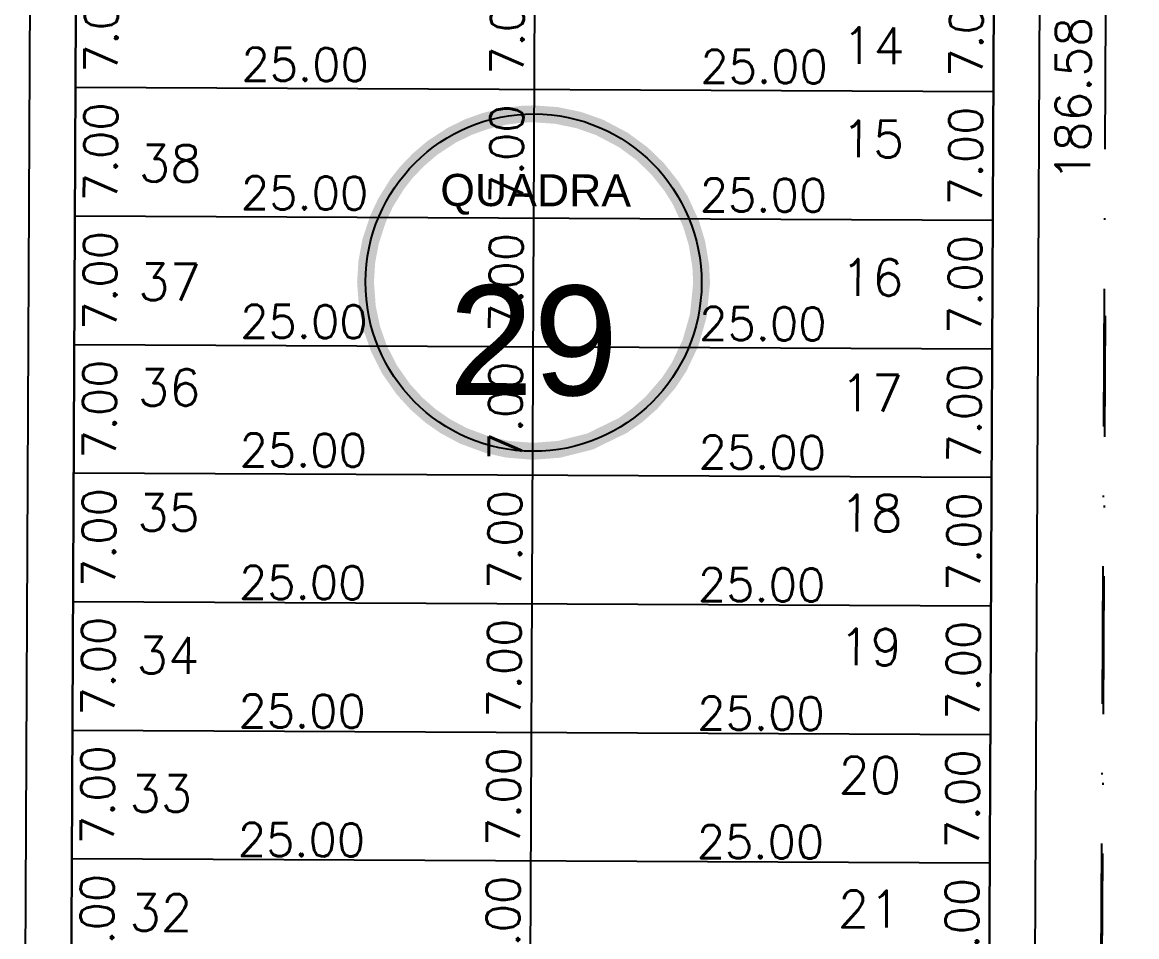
# Model space of a CAD drawing. Header units: millimetres. Extents: x -4430026 to 4783824, y 584 to 9593110.
# Drawn here: x 2862.7 to 2923.4, y 1558.1 to 1607.9 of the extents above; entities that cross this region are included whole.
import ezdxf
from ezdxf.enums import TextEntityAlignment as Align

# ---------------------------------------------------------------- set-up
doc = ezdxf.new("R2010")
doc.units = ezdxf.units.MM
doc.linetypes.add('DASHDOT', pattern=[1, 0.5, -0.25, 0, -0.25])
doc.linetypes.add('HIDDEN2', pattern=[0.1875, 0.125, -0.0625])
for name, color, linetype in [('boundary filipe', 6, 'Continuous'), ('Calçada', 1, 'Continuous'), ('Cota', 8, 'Continuous'), ('COTAS', 8, 'Continuous'), ('Lotes', 2, 'Continuous'), ('Numero de lotes', 5, 'Continuous'), ('númeraçãoquadras', 4, 'Continuous'), ('Projeção', 8, 'HIDDEN2'), ('QUADRA', 4, 'Continuous')]:
    doc.layers.add(name, color=color, linetype=linetype)
doc.styles.add('arcad1', font='romans.shx')
doc.styles.add('ROMANS', font='romans.shx')
doc.styles.add('STYLE1', font='sanss___.ttf')
doc.dimstyles.new('BOLA100', dxfattribs={"dimscale": 0, "dimtxt": 1.9, "dimasz": 0.18, "dimexe": 0.18, "dimexo": 0.063, "dimgap": 0, "dimtad": 1, "dimzin": 4, "dimdsep": 46, "dimtxsty": 'ROMANS', "dimcen": 0.09, "dimse1": 1, "dimse2": 1, "dimsd1": 1, "dimsd2": 1, "dimclrt": 256, "dimaunit": 1, "dimadec": 4, "dimazin": 0, "dimtfac": 1.2, "dimtix": 1, "dimtmove": 2, "dimatfit": 3, "dimfxl": 1, "dimtvp": 2, "dimtolj": 1, "dimtzin": 4, "dimarcsym": 0})
doc.dimstyles.get("Standard").update_dxf_attribs({"dimtxt": 0.18, "dimasz": 0.18, "dimexe": 0.18, "dimexo": 0.0625, "dimgap": 0.09, "dimtad": 0, "dimtih": 1, "dimtoh": 1, "dimdec": 4, "dimzin": 0, "dimdsep": 46, "dimtxsty": 'Standard', "dimcen": 0.09, "dimadec": 0, "dimazin": 0, "dimtfac": 1, "dimtdec": 4, "dimtofl": 0, "dimtmove": 0, "dimatfit": 3, "dimfxl": 1, "dimtolj": 1, "dimtzin": 0, "dimarcsym": 0})

# ---------------------------------------------------------------- blocks, each defined once
blk = doc.blocks.new('NUM_quadra')
at = {"color": 6, "const_width": 0.02}
blk.add_lwpolyline([(-0.0134, 0.1996), (-0.034, 0.1971), (-0.0579, 0.1914), (-0.0779, 0.1842), (-0.0981, 0.1743), (-0.1208, 0.1594), (-0.1377, 0.145), (-0.1521, 0.1299), (-0.1625, 0.1166), (-0.1764, 0.0942), (-0.1852, 0.0754), (-0.1941, 0.0483), (-0.1985, 0.0243), (-0.2, 0), (-0.1977, -0.0299), (-0.1921, -0.0556), (-0.1839, -0.0786), (-0.1713, -0.1033), (-0.1546, -0.1269), (-0.1389, -0.1439), (-0.1219, -0.1586), (-0.1046, -0.1705), (-0.0831, -0.1819), (-0.0531, -0.1928), (-0.0302, -0.1977), (0, -0.2), (0.0309, -0.1976), (0.0677, -0.1882), (0.1069, -0.169), (0.124, -0.1569), (0.1407, -0.1421), (0.1614, -0.1181), (0.1737, -0.0992), (0.187, -0.071), (0.1962, -0.0386), (0.2, 0), (0.1989, 0.0205), (0.1943, 0.0473), (0.1871, 0.0707), (0.1741, 0.0984), (0.1635, 0.1151), (0.1472, 0.1354), (0.1285, 0.1533), (0.1063, 0.1694), (0.0782, 0.1841), (0.0533, 0.1928), (0.0267, 0.1982), (0, 0.2)], close=True, dxfattribs=at)
blk.add_circle((0, 0), 0.2)
at = {"color": 3, "insert": (-0.1114, 0.1285), "char_height": 0.038, "width": 0.2663, "attachment_point": 1, "style": 'STYLE1'}
blk.add_mtext('\\fArial|b0|i0|c0|p34;QUADRA', dxfattribs=at)
at = {"color": 3, "style": 'STYLE1'}
blk.add_attdef('00', text='', height=0.13, dxfattribs=at).set_placement((0, -0.1335), align=Align.CENTER)
blk = doc.blocks.new('*D13704')
at = {"layer": 'DEFPOINTS', "color": 0, "linetype": 'ByBlock'}
for p in [(2922.145, 1696.947), (2921.261, 1510.365), (2921.261, 1510.365)]:
    blk.add_point(p, dxfattribs=at)
at = {"layer": 'COTAS', "linetype": 'ByBlock', "insert": (2919.945, 1603.692), "char_height": 1.9, "attachment_point": 5, "rotation": 89.72858, "style": 'ROMANS'}
blk.add_mtext('\\A1;186.58', dxfattribs=at)
blk = doc.blocks.new('*D9408')
at = {"layer": 'DEFPOINTS', "color": 0}
for p in [(2865.639, 1611.32), (2865.606, 1604.32), (2870.591, 1604.297)]:
    blk.add_point(p, dxfattribs=at)
at = {"layer": 'COTAS', "color": 41, "insert": (2867.007, 1607.814), "char_height": 1.8, "attachment_point": 5, "rotation": 89.72858, "style": 'ROMANS'}
blk.add_mtext('\\A1;7.00', dxfattribs=at)
blk = doc.blocks.new('*D9409')
at = {"layer": 'DEFPOINTS', "color": 0}
for p in [(2865.606, 1604.32), (2865.572, 1597.32), (2870.557, 1597.297)]:
    blk.add_point(p, dxfattribs=at)
at = {"layer": 'COTAS', "color": 41, "insert": (2866.974, 1600.814), "char_height": 1.8, "attachment_point": 5, "rotation": 89.72858, "style": 'ROMANS'}
blk.add_mtext('\\A1;7.00', dxfattribs=at)
blk = doc.blocks.new('*D9410')
at = {"layer": 'DEFPOINTS', "color": 0}
for p in [(2865.572, 1597.32), (2865.539, 1590.32), (2870.524, 1590.297)]:
    blk.add_point(p, dxfattribs=at)
at = {"layer": 'COTAS', "color": 41, "insert": (2866.941, 1593.814), "char_height": 1.8, "attachment_point": 5, "rotation": 89.72858, "style": 'ROMANS'}
blk.add_mtext('\\A1;7.00', dxfattribs=at)
blk = doc.blocks.new('*D9411')
at = {"layer": 'DEFPOINTS', "color": 0}
for p in [(2865.539, 1590.32), (2865.506, 1583.321), (2870.491, 1583.297)]:
    blk.add_point(p, dxfattribs=at)
at = {"layer": 'COTAS', "color": 41, "insert": (2866.908, 1586.814), "char_height": 1.8, "attachment_point": 5, "rotation": 89.72858, "style": 'ROMANS'}
blk.add_mtext('\\A1;7.00', dxfattribs=at)
blk = doc.blocks.new('*D9412')
at = {"layer": 'DEFPOINTS', "color": 0}
for p in [(2865.506, 1583.321), (2865.473, 1576.321), (2870.458, 1576.297)]:
    blk.add_point(p, dxfattribs=at)
at = {"layer": 'COTAS', "color": 41, "insert": (2866.875, 1579.814), "char_height": 1.8, "attachment_point": 5, "rotation": 89.72858, "style": 'ROMANS'}
blk.add_mtext('\\A1;7.00', dxfattribs=at)
blk = doc.blocks.new('*D9413')
at = {"layer": 'DEFPOINTS', "color": 0}
for p in [(2865.473, 1576.321), (2865.44, 1569.321), (2870.425, 1569.297)]:
    blk.add_point(p, dxfattribs=at)
at = {"layer": 'COTAS', "color": 41, "insert": (2866.841, 1572.814), "char_height": 1.8, "attachment_point": 5, "rotation": 89.72858, "style": 'ROMANS'}
blk.add_mtext('\\A1;7.00', dxfattribs=at)
blk = doc.blocks.new('*D9414')
at = {"layer": 'DEFPOINTS', "color": 0}
for p in [(2865.44, 1569.321), (2865.407, 1562.321), (2870.392, 1562.297)]:
    blk.add_point(p, dxfattribs=at)
at = {"layer": 'COTAS', "color": 41, "insert": (2866.808, 1565.814), "char_height": 1.8, "attachment_point": 5, "rotation": 89.72858, "style": 'ROMANS'}
blk.add_mtext('\\A1;7.00', dxfattribs=at)
blk = doc.blocks.new('*D9415')
at = {"layer": 'DEFPOINTS', "color": 0}
for p in [(2865.407, 1562.321), (2865.374, 1555.321), (2870.358, 1555.297)]:
    blk.add_point(p, dxfattribs=at)
at = {"layer": 'COTAS', "color": 41, "insert": (2866.775, 1558.814), "char_height": 1.8, "attachment_point": 5, "rotation": 89.72858, "style": 'ROMANS'}
blk.add_mtext('\\A1;7.00', dxfattribs=at)
blk = doc.blocks.new('*D9427')
at = {"layer": 'DEFPOINTS', "color": 0}
for p in [(2890.639, 1611.202), (2890.605, 1604.202), (2892.705, 1604.192)]:
    blk.add_point(p, dxfattribs=at)
at = {"layer": 'COTAS', "color": 41, "insert": (2889.122, 1607.709), "char_height": 1.8, "attachment_point": 5, "rotation": 89.72858, "style": 'ROMANS'}
blk.add_mtext('\\A1;7.00', dxfattribs=at)
blk = doc.blocks.new('*D9428')
at = {"layer": 'DEFPOINTS', "color": 0}
for p in [(2890.605, 1604.202), (2890.572, 1597.202), (2892.672, 1597.192)]:
    blk.add_point(p, dxfattribs=at)
at = {"layer": 'COTAS', "color": 41, "insert": (2889.089, 1600.709), "char_height": 1.8, "attachment_point": 5, "rotation": 89.72858, "style": 'ROMANS'}
blk.add_mtext('\\A1;7.00', dxfattribs=at)
blk = doc.blocks.new('*D9429')
at = {"layer": 'DEFPOINTS', "color": 0}
for p in [(2890.572, 1597.202), (2890.539, 1590.202), (2892.639, 1590.192)]:
    blk.add_point(p, dxfattribs=at)
at = {"layer": 'COTAS', "color": 41, "insert": (2889.055, 1593.709), "char_height": 1.8, "attachment_point": 5, "rotation": 89.72858, "style": 'ROMANS'}
blk.add_mtext('\\A1;7.00', dxfattribs=at)
blk = doc.blocks.new('*D9430')
at = {"layer": 'DEFPOINTS', "color": 0}
for p in [(2890.539, 1590.202), (2890.506, 1583.202), (2892.606, 1583.192)]:
    blk.add_point(p, dxfattribs=at)
at = {"layer": 'COTAS', "color": 41, "insert": (2889.022, 1586.709), "char_height": 1.8, "attachment_point": 5, "rotation": 89.72858, "style": 'ROMANS'}
blk.add_mtext('\\A1;7.00', dxfattribs=at)
blk = doc.blocks.new('*D9431')
at = {"layer": 'DEFPOINTS', "color": 0}
for p in [(2890.506, 1583.202), (2890.473, 1576.202), (2892.572, 1576.192)]:
    blk.add_point(p, dxfattribs=at)
at = {"layer": 'COTAS', "color": 41, "insert": (2888.989, 1579.709), "char_height": 1.8, "attachment_point": 5, "rotation": 89.72858, "style": 'ROMANS'}
blk.add_mtext('\\A1;7.00', dxfattribs=at)
blk = doc.blocks.new('*D9432')
at = {"layer": 'DEFPOINTS', "color": 0}
for p in [(2890.473, 1576.202), (2890.44, 1569.202), (2892.539, 1569.192)]:
    blk.add_point(p, dxfattribs=at)
at = {"layer": 'COTAS', "color": 41, "insert": (2888.956, 1572.709), "char_height": 1.8, "attachment_point": 5, "rotation": 89.72858, "style": 'ROMANS'}
blk.add_mtext('\\A1;7.00', dxfattribs=at)
blk = doc.blocks.new('*D9433')
at = {"layer": 'DEFPOINTS', "color": 0}
for p in [(2890.44, 1569.202), (2890.406, 1562.202), (2892.506, 1562.192)]:
    blk.add_point(p, dxfattribs=at)
at = {"layer": 'COTAS', "color": 41, "insert": (2888.923, 1565.709), "char_height": 1.8, "attachment_point": 5, "rotation": 89.72858, "style": 'ROMANS'}
blk.add_mtext('\\A1;7.00', dxfattribs=at)
blk = doc.blocks.new('*D9434')
at = {"layer": 'DEFPOINTS', "color": 0}
for p in [(2890.406, 1562.202), (2890.373, 1555.202), (2892.473, 1555.193)]:
    blk.add_point(p, dxfattribs=at)
at = {"layer": 'COTAS', "color": 41, "insert": (2888.89, 1558.71), "char_height": 1.8, "attachment_point": 5, "rotation": 89.72858, "style": 'ROMANS'}
blk.add_mtext('\\A1;7.00', dxfattribs=at)
blk = doc.blocks.new('*D9446')
at = {"layer": 'DEFPOINTS', "color": 0}
for p in [(2915.638, 1611.083), (2915.605, 1604.083), (2917.705, 1604.074)]:
    blk.add_point(p, dxfattribs=at)
at = {"layer": 'COTAS', "color": 41, "insert": (2914.121, 1607.591), "char_height": 1.8, "attachment_point": 5, "rotation": 89.72858, "style": 'ROMANS'}
blk.add_mtext('\\A1;7.00', dxfattribs=at)
blk = doc.blocks.new('*D9447')
at = {"layer": 'DEFPOINTS', "color": 0}
for p in [(2915.605, 1604.083), (2915.572, 1597.084), (2917.672, 1597.074)]:
    blk.add_point(p, dxfattribs=at)
at = {"layer": 'COTAS', "color": 41, "insert": (2914.088, 1600.591), "char_height": 1.8, "attachment_point": 5, "rotation": 89.72858, "style": 'ROMANS'}
blk.add_mtext('\\A1;7.00', dxfattribs=at)
blk = doc.blocks.new('*D9448')
at = {"layer": 'DEFPOINTS', "color": 0}
for p in [(2915.572, 1597.084), (2915.539, 1590.084), (2917.639, 1590.074)]:
    blk.add_point(p, dxfattribs=at)
at = {"layer": 'COTAS', "color": 41, "insert": (2914.055, 1593.591), "char_height": 1.8, "attachment_point": 5, "rotation": 89.72858, "style": 'ROMANS'}
blk.add_mtext('\\A1;7.00', dxfattribs=at)
blk = doc.blocks.new('*D9449')
at = {"layer": 'DEFPOINTS', "color": 0}
for p in [(2915.539, 1590.084), (2915.506, 1583.084), (2917.605, 1583.074)]:
    blk.add_point(p, dxfattribs=at)
at = {"layer": 'COTAS', "color": 41, "insert": (2914.022, 1586.591), "char_height": 1.8, "attachment_point": 5, "rotation": 89.72858, "style": 'ROMANS'}
blk.add_mtext('\\A1;7.00', dxfattribs=at)
blk = doc.blocks.new('*D9450')
at = {"layer": 'DEFPOINTS', "color": 0}
for p in [(2915.506, 1583.084), (2915.472, 1576.084), (2917.572, 1576.074)]:
    blk.add_point(p, dxfattribs=at)
at = {"layer": 'COTAS', "color": 41, "insert": (2913.989, 1579.591), "char_height": 1.8, "attachment_point": 5, "rotation": 89.72858, "style": 'ROMANS'}
blk.add_mtext('\\A1;7.00', dxfattribs=at)
blk = doc.blocks.new('*D9451')
at = {"layer": 'DEFPOINTS', "color": 0}
for p in [(2915.472, 1576.084), (2915.439, 1569.084), (2917.539, 1569.074)]:
    blk.add_point(p, dxfattribs=at)
at = {"layer": 'COTAS', "color": 41, "insert": (2913.956, 1572.591), "char_height": 1.8, "attachment_point": 5, "rotation": 89.72858, "style": 'ROMANS'}
blk.add_mtext('\\A1;7.00', dxfattribs=at)
blk = doc.blocks.new('*D9452')
at = {"layer": 'DEFPOINTS', "color": 0}
for p in [(2915.439, 1569.084), (2915.406, 1562.084), (2917.506, 1562.074)]:
    blk.add_point(p, dxfattribs=at)
at = {"layer": 'COTAS', "color": 41, "insert": (2913.923, 1565.591), "char_height": 1.8, "attachment_point": 5, "rotation": 89.72858, "style": 'ROMANS'}
blk.add_mtext('\\A1;7.00', dxfattribs=at)
blk = doc.blocks.new('*D9453')
at = {"layer": 'DEFPOINTS', "color": 0}
for p in [(2915.406, 1562.084), (2915.373, 1555.084), (2917.473, 1555.074)]:
    blk.add_point(p, dxfattribs=at)
at = {"layer": 'COTAS', "color": 41, "insert": (2913.889, 1558.591), "char_height": 1.8, "attachment_point": 5, "rotation": 89.72858, "style": 'ROMANS'}
blk.add_mtext('\\A1;7.00', dxfattribs=at)
blk = doc.blocks.new('*D9505')
at = {"layer": 'DEFPOINTS', "color": 0}
for p in [(2865.602, 1603.515), (2890.602, 1603.397), (2890.595, 1601.921)]:
    blk.add_point(p, dxfattribs=at)
at = {"layer": 'Cota', "color": 41, "insert": (2878.112, 1605.58), "char_height": 1.8, "attachment_point": 5, "rotation": 359.72858, "style": 'ROMANS'}
blk.add_mtext('\\A1;25.00', dxfattribs=at)
blk = doc.blocks.new('*D9506')
at = {"layer": 'DEFPOINTS', "color": 0}
for p in [(2890.602, 1603.397), (2915.601, 1603.278), (2915.594, 1601.803)]:
    blk.add_point(p, dxfattribs=at)
at = {"layer": 'Cota', "color": 41, "insert": (2903.111, 1605.462), "char_height": 1.8, "attachment_point": 5, "rotation": 359.72858, "style": 'ROMANS'}
blk.add_mtext('\\A1;25.00', dxfattribs=at)
blk = doc.blocks.new('*D9507')
at = {"layer": 'DEFPOINTS', "color": 0}
for p in [(2865.402, 1561.302), (2890.402, 1561.184), (2890.395, 1559.708)]:
    blk.add_point(p, dxfattribs=at)
at = {"layer": 'Cota', "color": 41, "insert": (2877.912, 1563.367), "char_height": 1.8, "attachment_point": 5, "rotation": 359.72858, "style": 'ROMANS'}
blk.add_mtext('\\A1;25.00', dxfattribs=at)
blk = doc.blocks.new('*D9508')
at = {"layer": 'DEFPOINTS', "color": 0}
for p in [(2890.402, 1561.184), (2915.401, 1561.065), (2915.394, 1559.59)]:
    blk.add_point(p, dxfattribs=at)
at = {"layer": 'Cota', "color": 41, "insert": (2902.912, 1563.249), "char_height": 1.8, "attachment_point": 5, "rotation": 359.72858, "style": 'ROMANS'}
blk.add_mtext('\\A1;25.00', dxfattribs=at)
blk = doc.blocks.new('*D9509')
at = {"layer": 'DEFPOINTS', "color": 0}
for p in [(2865.435, 1568.302), (2890.435, 1568.184), (2890.428, 1566.708)]:
    blk.add_point(p, dxfattribs=at)
at = {"layer": 'Cota', "color": 41, "insert": (2877.945, 1570.367), "char_height": 1.8, "attachment_point": 5, "rotation": 359.72858, "style": 'ROMANS'}
blk.add_mtext('\\A1;25.00', dxfattribs=at)
blk = doc.blocks.new('*D9510')
at = {"layer": 'DEFPOINTS', "color": 0}
for p in [(2890.435, 1568.184), (2915.434, 1568.065), (2915.427, 1566.589)]:
    blk.add_point(p, dxfattribs=at)
at = {"layer": 'Cota', "color": 41, "insert": (2902.945, 1570.249), "char_height": 1.8, "attachment_point": 5, "rotation": 359.72858, "style": 'ROMANS'}
blk.add_mtext('\\A1;25.00', dxfattribs=at)
blk = doc.blocks.new('*D9511')
at = {"layer": 'DEFPOINTS', "color": 0}
for p in [(2865.468, 1575.302), (2890.468, 1575.184), (2890.461, 1573.708)]:
    blk.add_point(p, dxfattribs=at)
at = {"layer": 'Cota', "color": 41, "insert": (2877.978, 1577.367), "char_height": 1.8, "attachment_point": 5, "rotation": 359.72858, "style": 'ROMANS'}
blk.add_mtext('\\A1;25.00', dxfattribs=at)
blk = doc.blocks.new('*D9512')
at = {"layer": 'DEFPOINTS', "color": 0}
for p in [(2890.468, 1575.184), (2915.468, 1575.065), (2915.461, 1573.589)]:
    blk.add_point(p, dxfattribs=at)
at = {"layer": 'Cota', "color": 41, "insert": (2902.978, 1577.249), "char_height": 1.8, "attachment_point": 5, "rotation": 359.72858, "style": 'ROMANS'}
blk.add_mtext('\\A1;25.00', dxfattribs=at)
blk = doc.blocks.new('*D9513')
at = {"layer": 'DEFPOINTS', "color": 0}
for p in [(2865.502, 1582.515), (2890.502, 1582.397), (2890.495, 1580.921)]:
    blk.add_point(p, dxfattribs=at)
at = {"layer": 'Cota', "color": 41, "insert": (2878.012, 1584.58), "char_height": 1.8, "attachment_point": 5, "rotation": 359.72858, "style": 'ROMANS'}
blk.add_mtext('\\A1;25.00', dxfattribs=at)
blk = doc.blocks.new('*D9514')
at = {"layer": 'DEFPOINTS', "color": 0}
for p in [(2890.502, 1582.397), (2915.502, 1582.279), (2915.495, 1580.803)]:
    blk.add_point(p, dxfattribs=at)
at = {"layer": 'Cota', "color": 41, "insert": (2903.012, 1584.462), "char_height": 1.8, "attachment_point": 5, "rotation": 359.72858, "style": 'ROMANS'}
blk.add_mtext('\\A1;25.00', dxfattribs=at)
blk = doc.blocks.new('*D9515')
at = {"layer": 'DEFPOINTS', "color": 0}
for p in [(2865.536, 1589.515), (2890.535, 1589.397), (2890.528, 1587.921)]:
    blk.add_point(p, dxfattribs=at)
at = {"layer": 'Cota', "color": 41, "insert": (2878.045, 1591.58), "char_height": 1.8, "attachment_point": 5, "rotation": 359.72858, "style": 'ROMANS'}
blk.add_mtext('\\A1;25.00', dxfattribs=at)
blk = doc.blocks.new('*D9516')
at = {"layer": 'DEFPOINTS', "color": 0}
for p in [(2890.535, 1589.397), (2915.535, 1589.279), (2915.528, 1587.803)]:
    blk.add_point(p, dxfattribs=at)
at = {"layer": 'Cota', "color": 41, "insert": (2903.045, 1591.462), "char_height": 1.8, "attachment_point": 5, "rotation": 359.72858, "style": 'ROMANS'}
blk.add_mtext('\\A1;25.00', dxfattribs=at)
blk = doc.blocks.new('*D9517')
at = {"layer": 'DEFPOINTS', "color": 0}
for p in [(2865.569, 1596.515), (2890.568, 1596.397), (2890.561, 1594.921)]:
    blk.add_point(p, dxfattribs=at)
at = {"layer": 'Cota', "color": 41, "insert": (2878.079, 1598.58), "char_height": 1.8, "attachment_point": 5, "rotation": 359.72858, "style": 'ROMANS'}
blk.add_mtext('\\A1;25.00', dxfattribs=at)
blk = doc.blocks.new('*D9518')
at = {"layer": 'DEFPOINTS', "color": 0}
for p in [(2890.568, 1596.397), (2915.568, 1596.278), (2915.561, 1594.803)]:
    blk.add_point(p, dxfattribs=at)
at = {"layer": 'Cota', "color": 41, "insert": (2903.078, 1598.462), "char_height": 1.8, "attachment_point": 5, "rotation": 359.72858, "style": 'ROMANS'}
blk.add_mtext('\\A1;25.00', dxfattribs=at)

msp = doc.modelspace()

# ---------------------------------------------------------------- linework, layer by layer
at = {"layer": 'boundary filipe', "elevation": 2.439}
msp.add_lwpolyline([(2865.99, 1685.5), (2865.187, 1515.933), (2915.19, 1516.408), (2915.995, 1686.418), (2865.99, 1685.5)], dxfattribs=at)
at = {"layer": 'Calçada'}
for p, q in [((2917.706, 1519.847, 2.439), (2918.478, 1682.824, 2.439)), ((2862.704, 1519.495, 2.439), (2863.474, 1682.092, 2.439))]:
    msp.add_line(p, q, dxfattribs=at)
at = {"layer": 'Lotes'}
for p, q in [((2890.188, 1516.171, 2.439), (2890.993, 1685.959, 2.439)), ((2915.605, 1604.083, 2.439), (2865.606, 1604.32, 2.439)), ((2915.572, 1597.084, 2.439), (2865.572, 1597.32, 2.439)), ((2915.539, 1590.084, 2.439), (2865.539, 1590.32, 2.439)), ((2915.506, 1583.084, 2.439), (2865.506, 1583.321, 2.439)), ((2915.472, 1576.084, 2.439), (2865.473, 1576.321, 2.439)), ((2915.439, 1569.084, 2.439), (2865.44, 1569.321, 2.439)), ((2915.406, 1562.084, 2.439), (2865.407, 1562.321, 2.439))]:
    msp.add_line(p, q, dxfattribs=at)
at = {"layer": 'Projeção', "linetype": 'DASHDOT', "ltscale": 15}
for p, q in [((2921.261, 1510.365, 2.439), (2923.411, 1964.189, 2.439)), ((2921.292, 1509.81, 103.708), (2921.714, 1591.889, 103.708))]:
    msp.add_line(p, q, dxfattribs=at)
at = {"layer": 'QUADRA', "elevation": 2.439}
msp.add_lwpolyline([(2865.187, 1515.933), (2865.99, 1685.5), (2915.995, 1686.418), (2915.19, 1516.408), (2865.187, 1515.933)], dxfattribs=at)

# ---------------------------------------------------------------- block references
at = {"layer": 'númeraçãoquadras', "linetype": 'ByBlock', "extrusion": (0.084423, -0.000343131, 0.99643)}
ref = msp.add_blockref('NUM_quadra', (1605.437, -2873.552, 245.913), dxfattribs=dict(at, xscale=45.93175888062505, yscale=45.93175888063583, zscale=45.9317585301846, rotation=270.0385460290153))
ref.add_attrib('00', '29', dxfattribs={"layer": '0', "color": 3, "extrusion": (0.084423, -0.000343131, 0.99643), "height": 5.9711, "rotation": 270.03855, "style": 'STYLE1'}).set_placement((1599.307, -2873.556, 245.913), align=Align.CENTER)

# ---------------------------------------------------------------- texts
at = {"layer": 'Numero de lotes', "style": 'arcad1'}
for s, p in [('14', (2909.063, 1606.604, 2.439)), ('15', (2909.038, 1601.52, 2.439)), ('38', (2870.764, 1600.192, 2.439)), ('16', (2909.003, 1593.976, 2.439)), ('37', (2870.733, 1593.732, 2.439)), ('36', (2870.706, 1587.99, 2.439)), ('17', (2908.973, 1587.689, 2.439)), ('35', (2870.674, 1581.183, 2.439)), ('18', (2908.942, 1581.151, 2.439)), ('19', (2908.907, 1573.859, 2.439)), ('34', (2870.637, 1573.408, 2.439)), ('20', (2908.874, 1566.884, 2.439)), ('33', (2870.251, 1565.882, 2.439)), ('32', (2870.25, 1559.402, 2.439)), ('21', (2908.84, 1559.591, 2.439))]:
    msp.add_text(s, height=2, rotation=359.72858, dxfattribs=at).set_placement(p, align=Align.MIDDLE_CENTER)

# ---------------------------------------------------------------- dimensions: what is measured, and where the dimension line sits
at = {"layer": 'Cota'}
for p1, p2, picture, middle in [((2865.602, 1603.515, 2.439), (2890.602, 1603.397, 2.439), '*D9505', (2878.112, 1605.58, 2.439)), ((2865.569, 1596.515, 2.439), (2890.568, 1596.397, 2.439), '*D9517', (2878.079, 1598.58, 2.439)), ((2865.536, 1589.515, 2.439), (2890.535, 1589.397, 2.439), '*D9515', (2878.045, 1591.58, 2.439)), ((2865.502, 1582.515, 2.439), (2890.502, 1582.397, 2.439), '*D9513', (2878.012, 1584.58, 2.439)), ((2865.468, 1575.302, 2.439), (2890.468, 1575.184, 2.439), '*D9511', (2877.978, 1577.367, 2.439)), ((2865.435, 1568.302, 2.439), (2890.435, 1568.184, 2.439), '*D9509', (2877.945, 1570.367, 2.439)), ((2865.402, 1561.302, 2.439), (2890.402, 1561.184, 2.439), '*D9507', (2877.912, 1563.367, 2.439))]:
    dim = msp.add_aligned_dim(p1=p1, p2=p2, distance=-1.476, dimstyle='Standard', override={"dimtxt": 1.8, "dimexo": 0.063, "dimgap": 0, "dimtih": 0, "dimtoh": 0, "dimdec": 2, "dimzin": 4, "dimtxsty": 'ROMANS', "dimse1": 1, "dimse2": 1, "dimsd1": 1, "dimsd2": 1, "dimclrt": 41, "dimtfac": 1.2, "dimtdec": 2, "dimtix": 1, "dimtofl": 1, "dimtmove": 2, "dimfxl": 0.18, "dimfxlon": 1, "dimtvp": 2, "dimtzin": 4}, dxfattribs=at)
    dim.commit()
    dim.dimension.update_dxf_attribs({"geometry": picture, "text_midpoint": middle})
for base, p1, p2, picture, middle in [((2915.594, 1601.803, 2.439), (2890.602, 1603.397, 2.439), (2915.601, 1603.278, 2.439), '*D9506', (2903.111, 1605.462, 2.439)), ((2915.561, 1594.803, 2.439), (2890.568, 1596.397, 2.439), (2915.568, 1596.278, 2.439), '*D9518', (2903.078, 1598.462, 2.439)), ((2915.528, 1587.803, 2.439), (2890.535, 1589.397, 2.439), (2915.535, 1589.279, 2.439), '*D9516', (2903.045, 1591.462, 2.439)), ((2915.495, 1580.803, 2.439), (2890.502, 1582.397, 2.439), (2915.502, 1582.279, 2.439), '*D9514', (2903.012, 1584.462, 2.439)), ((2915.461, 1573.589, 2.439), (2890.468, 1575.184, 2.439), (2915.468, 1575.065, 2.439), '*D9512', (2902.978, 1577.249, 2.439)), ((2915.427, 1566.589, 2.439), (2890.435, 1568.184, 2.439), (2915.434, 1568.065, 2.439), '*D9510', (2902.945, 1570.249, 2.439)), ((2915.394, 1559.59, 2.439), (2890.402, 1561.184, 2.439), (2915.401, 1561.065, 2.439), '*D9508', (2902.912, 1563.249, 2.439))]:
    dim = msp.add_linear_dim(base=base, p1=p1, p2=p2, angle=179.72858, dimstyle='Standard', override={"dimtxt": 1.8, "dimexo": 0.063, "dimgap": 0, "dimtih": 0, "dimtoh": 0, "dimdec": 2, "dimzin": 4, "dimtxsty": 'ROMANS', "dimse1": 1, "dimse2": 1, "dimsd1": 1, "dimsd2": 1, "dimclrt": 41, "dimtfac": 1.2, "dimtdec": 2, "dimtix": 1, "dimtofl": 1, "dimtmove": 2, "dimfxl": 0.18, "dimfxlon": 1, "dimtvp": 2, "dimtzin": 4}, dxfattribs=at)
    dim.commit()
    dim.dimension.update_dxf_attribs({"geometry": picture, "text_midpoint": middle})
at = {"layer": 'COTAS', "linetype": 'ByBlock'}
dim = msp.add_linear_dim(base=(2921.261, 1510.365, 2.439), p1=(2922.145, 1696.947, 2.439), p2=(2921.261, 1510.365, 2.439), angle=269.72858, dimstyle='BOLA100', override={"dimscale": 1, "dimfxl": 0.18}, dxfattribs=at)
dim.commit()
dim.dimension.update_dxf_attribs({"geometry": '*D13704', "text_midpoint": (2919.945, 1603.692, 2.439), "dimtype": 161})
at = {"layer": 'COTAS'}
for base, p1, p2, picture, middle in [((2870.591, 1604.297, 2.439), (2865.639, 1611.32, 2.439), (2865.606, 1604.32, 2.439), '*D9408', (2867.007, 1607.814, 2.439)), ((2892.705, 1604.192, 2.439), (2890.639, 1611.202, 2.439), (2890.605, 1604.202, 2.439), '*D9427', (2889.122, 1607.709, 2.439)), ((2917.705, 1604.074, 2.439), (2915.638, 1611.083, 2.439), (2915.605, 1604.083, 2.439), '*D9446', (2914.121, 1607.591, 2.439)), ((2870.557, 1597.297, 2.439), (2865.606, 1604.32, 2.439), (2865.572, 1597.32, 2.439), '*D9409', (2866.974, 1600.814, 2.439)), ((2892.672, 1597.192, 2.439), (2890.605, 1604.202, 2.439), (2890.572, 1597.202, 2.439), '*D9428', (2889.089, 1600.709, 2.439)), ((2917.672, 1597.074, 2.439), (2915.605, 1604.083, 2.439), (2915.572, 1597.084, 2.439), '*D9447', (2914.088, 1600.591, 2.439)), ((2870.524, 1590.297, 2.439), (2865.572, 1597.32, 2.439), (2865.539, 1590.32, 2.439), '*D9410', (2866.941, 1593.814, 2.439)), ((2892.639, 1590.192, 2.439), (2890.572, 1597.202, 2.439), (2890.539, 1590.202, 2.439), '*D9429', (2889.055, 1593.709, 2.439)), ((2917.639, 1590.074, 2.439), (2915.572, 1597.084, 2.439), (2915.539, 1590.084, 2.439), '*D9448', (2914.055, 1593.591, 2.439)), ((2870.491, 1583.297, 2.439), (2865.539, 1590.32, 2.439), (2865.506, 1583.321, 2.439), '*D9411', (2866.908, 1586.814, 2.439)), ((2892.606, 1583.192, 2.439), (2890.539, 1590.202, 2.439), (2890.506, 1583.202, 2.439), '*D9430', (2889.022, 1586.709, 2.439)), ((2917.605, 1583.074, 2.439), (2915.539, 1590.084, 2.439), (2915.506, 1583.084, 2.439), '*D9449', (2914.022, 1586.591, 2.439)), ((2870.458, 1576.297, 2.439), (2865.506, 1583.321, 2.439), (2865.473, 1576.321, 2.439), '*D9412', (2866.875, 1579.814, 2.439)), ((2892.572, 1576.192, 2.439), (2890.506, 1583.202, 2.439), (2890.473, 1576.202, 2.439), '*D9431', (2888.989, 1579.709, 2.439)), ((2917.572, 1576.074, 2.439), (2915.506, 1583.084, 2.439), (2915.472, 1576.084, 2.439), '*D9450', (2913.989, 1579.591, 2.439)), ((2870.425, 1569.297, 2.439), (2865.473, 1576.321, 2.439), (2865.44, 1569.321, 2.439), '*D9413', (2866.841, 1572.814, 2.439)), ((2892.539, 1569.192, 2.439), (2890.473, 1576.202, 2.439), (2890.44, 1569.202, 2.439), '*D9432', (2888.956, 1572.709, 2.439)), ((2917.539, 1569.074, 2.439), (2915.472, 1576.084, 2.439), (2915.439, 1569.084, 2.439), '*D9451', (2913.956, 1572.591, 2.439)), ((2870.392, 1562.297, 2.439), (2865.44, 1569.321, 2.439), (2865.407, 1562.321, 2.439), '*D9414', (2866.808, 1565.814, 2.439)), ((2892.506, 1562.192, 2.439), (2890.44, 1569.202, 2.439), (2890.406, 1562.202, 2.439), '*D9433', (2888.923, 1565.709, 2.439)), ((2917.506, 1562.074, 2.439), (2915.439, 1569.084, 2.439), (2915.406, 1562.084, 2.439), '*D9452', (2913.923, 1565.591, 2.439)), ((2870.358, 1555.297, 2.439), (2865.407, 1562.321, 2.439), (2865.374, 1555.321, 2.439), '*D9415', (2866.775, 1558.814, 2.439)), ((2892.473, 1555.193, 2.439), (2890.406, 1562.202, 2.439), (2890.373, 1555.202, 2.439), '*D9434', (2888.89, 1558.71, 2.439)), ((2917.473, 1555.074, 2.439), (2915.406, 1562.084, 2.439), (2915.373, 1555.084, 2.439), '*D9453', (2913.889, 1558.591, 2.439))]:
    dim = msp.add_linear_dim(base=base, p1=p1, p2=p2, angle=89.72858, dimstyle='Standard', override={"dimtxt": 1.8, "dimexo": 0.063, "dimgap": 0, "dimtih": 0, "dimtoh": 0, "dimdec": 2, "dimzin": 4, "dimtxsty": 'ROMANS', "dimse1": 1, "dimse2": 1, "dimsd1": 1, "dimsd2": 1, "dimclrt": 41, "dimtfac": 1.2, "dimtdec": 2, "dimtix": 1, "dimtofl": 1, "dimtmove": 2, "dimfxl": 0.18, "dimfxlon": 1, "dimtvp": 2, "dimtzin": 4}, dxfattribs=at)
    dim.commit()
    dim.dimension.update_dxf_attribs({"geometry": picture, "text_midpoint": middle})

doc.saveas('drawing.dxf')
